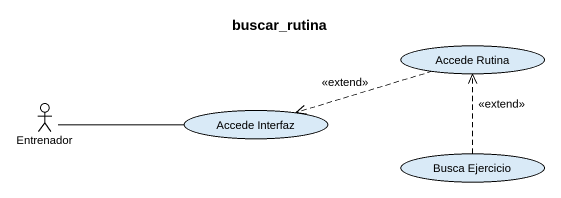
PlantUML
@startuml
title buscar_rutina
usecase "Accede Rutina" as Accede_Rutina
actor Entrenador
usecase "Accede Interfaz" as Accede_Interfaz
usecase "Busca Ejercicio" as Busca_Ejercicio
Accede_Rutina .left.> Accede_Interfaz : <<extend>>
Entrenador -right- Accede_Interfaz
Busca_Ejercicio .up.> Accede_Rutina : <<extend>>
@enduml
